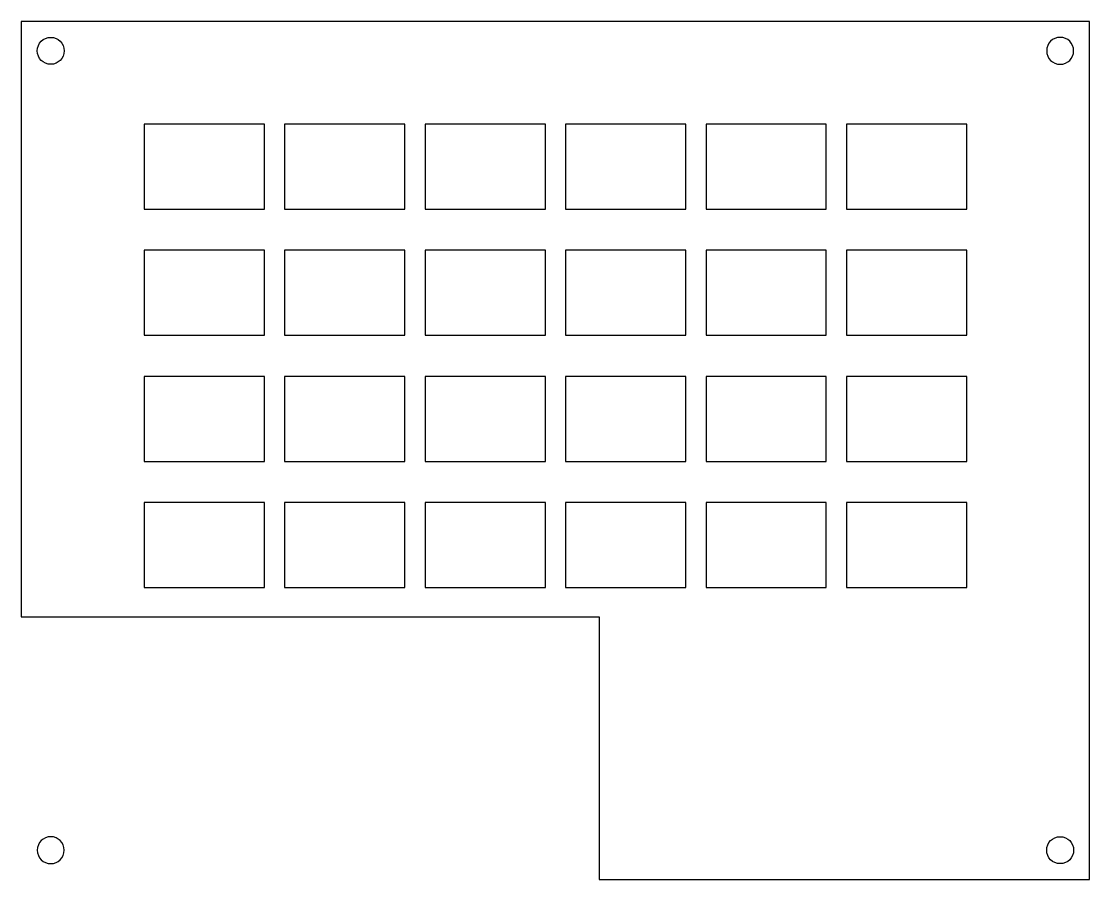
# Model space of a CAD drawing. Header units: millimetres. Extents: x 42 to 169, y 93 to 195.
import ezdxf

# ---------------------------------------------------------------- set-up
doc = ezdxf.new("R2010")
doc.units = ezdxf.units.MM
doc.layers.add('Layer 01', color=18, linetype='Continuous', true_color=0x000000)
doc.layers.add('Layer 03', color=5, linetype='Continuous', true_color=0x0000ff)

msp = doc.modelspace()

# ---------------------------------------------------------------- linework, layer by layer
at = {"layer": 'Layer 01'}
msp.add_lwpolyline([(110.5, 123.77), (110.5, 92.52), (168.8, 92.52), (168.8, 123.77), (168.8, 194.52), (41.8, 194.52), (41.8, 123.77)], close=True, dxfattribs=at)
for centre in [(45.3, 191.02), (165.3, 96.02)]:
    msp.add_circle(centre, 1.6, dxfattribs=at)
at = {"layer": 'Layer 01', "extrusion": (0, 0, -1)}
for centre in [(-165.3, 191.02), (-45.3, 96.02)]:
    msp.add_circle(centre, 1.6, dxfattribs=at)
at = {"layer": 'Layer 03'}
for points in [[(56.4, 182.32), (56.4, 172.22), (70.7, 172.22), (70.7, 182.32)], [(73.1, 182.32), (73.1, 172.22), (87.4, 172.22), (87.4, 182.32)], [(89.8, 182.32), (89.8, 172.22), (104.1, 172.22), (104.1, 182.32)], [(106.5, 182.32), (106.5, 172.22), (120.8, 172.22), (120.8, 182.32)], [(123.2, 182.32), (123.2, 172.22), (137.5, 172.22), (137.5, 182.32)], [(139.9, 182.32), (139.9, 172.22), (154.2, 172.22), (154.2, 182.32)], [(56.4, 167.32), (56.4, 157.22), (70.7, 157.22), (70.7, 167.32)], [(73.1, 167.32), (73.1, 157.22), (87.4, 157.22), (87.4, 167.32)], [(89.8, 167.32), (89.8, 157.22), (104.1, 157.22), (104.1, 167.32)], [(106.5, 167.32), (106.5, 157.22), (120.8, 157.22), (120.8, 167.32)], [(123.2, 167.32), (123.2, 157.22), (137.5, 157.22), (137.5, 167.32)], [(139.9, 167.32), (139.9, 157.22), (154.2, 157.22), (154.2, 167.32)], [(56.4, 152.32), (56.4, 142.22), (70.7, 142.22), (70.7, 152.32)], [(73.1, 152.32), (73.1, 142.22), (87.4, 142.22), (87.4, 152.32)], [(89.8, 152.32), (89.8, 142.22), (104.1, 142.22), (104.1, 152.32)], [(106.5, 152.32), (106.5, 142.22), (120.8, 142.22), (120.8, 152.32)], [(123.2, 152.32), (123.2, 142.22), (137.5, 142.22), (137.5, 152.32)], [(139.9, 152.32), (139.9, 142.22), (154.2, 142.22), (154.2, 152.32)], [(56.4, 137.32), (56.4, 127.22), (70.7, 127.22), (70.7, 137.32)], [(73.1, 137.32), (73.1, 127.22), (87.4, 127.22), (87.4, 137.32)], [(89.8, 137.32), (89.8, 127.22), (104.1, 127.22), (104.1, 137.32)], [(106.5, 137.32), (106.5, 127.22), (120.8, 127.22), (120.8, 137.32)], [(123.2, 137.32), (123.2, 127.22), (137.5, 127.22), (137.5, 137.32)], [(139.9, 137.32), (139.9, 127.22), (154.2, 127.22), (154.2, 137.32)]]:
    msp.add_lwpolyline(points, close=True, dxfattribs=at)

doc.saveas('drawing.dxf')
